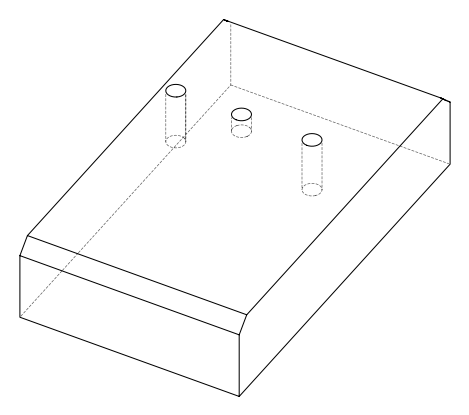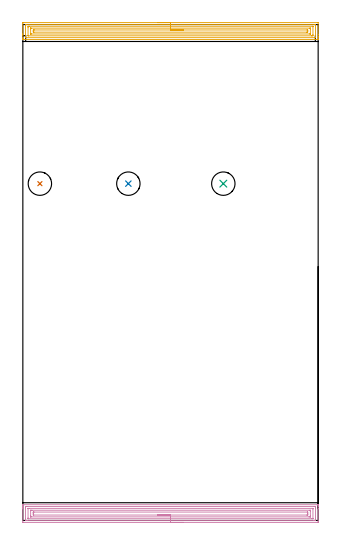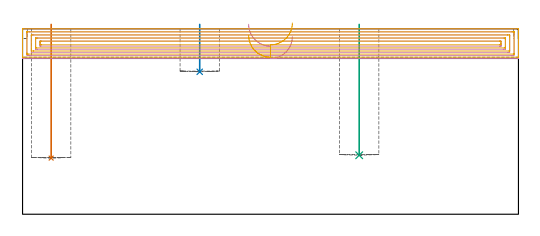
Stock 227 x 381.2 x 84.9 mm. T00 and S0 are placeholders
(PLAN: 5 operations, 1 tool changes, 19.3 min)
(1 INDEXABLE_INSERT_DRILL_BLIND_HOLE_FROM_SOLID | STEP1POCKET | NXT0302_007 | 0.25 min | 14988 mm3)
(2 INDEXABLE_INSERT_DRILL_BLIND_HOLE_FROM_SOLID_1 | STEP1POCKET_1 | NXT0302_007 | 0.09 min | 4951 mm3)
(3 INDEXABLE_INSERT_DRILL_BLIND_HOLE_FROM_SOLID_2 | STEP1POCKET_2 | NXT0302_007 | 0.24 min | 14658 mm3)
(4 AREA_MILL | FG_CHAMFER_SURFACE | UGT0205_001 | 9.37 min | 20992 mm3)
(5 AREA_MILL_1 | FG_CHAMFER_SURFACE_1 | UGT0205_001 | 9.33 min | 19180 mm3)
(TOOL NXT0302_007 | Index. Insert Drill 18mm [880-D1800L25-05] | D18 PA176 FL90 Z2)
(TOOL UGT0205_001 | Chamfer Mill 20 x 3 x 45 deg. | D20 FL50 Z2)
(OP 1 INDEXABLE_INSERT_DRILL_BLIND_HOLE_FROM_SOLID)
G17 G21 G94 G90
T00 M6
G54
G17 G0 G90 X13.1 Y258.9 S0 M3
G43 Z94.9 H1
G94 G81 G98 Z25.7 F250. R86.9
G80
M5
M2
(OP 2 INDEXABLE_INSERT_DRILL_BLIND_HOLE_FROM_SOLID_1)
G17 G21 G94 G90
T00 M6
G54
G17 G0 G90 X81.1 Y258.9 S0 M3
G43 Z94.9 H1
G94 G81 G98 Z65.2 F250. R86.9
G80
M5
M2
(OP 3 INDEXABLE_INSERT_DRILL_BLIND_HOLE_FROM_SOLID_2)
G17 G21 G94 G90
T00 M6
G54
G17 G0 G90 X154.1 Y258.9 S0 M3
G43 Z94.9 H1
G94 G81 G98 Z27. F250. R86.9
G80
M5
M2
(OP 4 AREA_MILL)
G17 G21 G94 G90
T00 M6
G54
G17 G0 G90 X123.5 Y-1.5 S1061 M3
G43 Z94.9 H0
Z81.3
G94 G1 X123.462 Z80.428 F250.
X123.348 Z79.563
X123.159 Z78.712
X122.897 Z77.88
X122.563 Z77.074
X122.16 Z76.3
X121.691 Z75.564
X121.16 Z74.872
X120.571 Z74.229
X119.928 Z73.64
X119.236 Z73.108
X118.5 Z72.64
X117.726 Z72.237
X116.92 Z71.903
X116.088 Z71.641
X115.236 Z71.452
X114.372 Z71.338
X113.5 Z71.3
X0.605
X0.282 Y-1.497 Z71.301
X0.01 Y-1.492 Z71.306
X0. Y-1.216 Z71.581
Y8.86 Z81.654
Y9.432 Z82.229
Y9.75 Z82.546
Y10.322 Z83.119
Y10.64 Z83.435
Y11.274 Z84.074
Y11.693 Z84.493
X0.006 Y12.057 Z84.848
X0.01 Y12.097 Z84.888
X0.159 Y12.1 Z84.9
X226.841
X226.99 Y12.097 Z84.888
X226.994 Y12.057 Z84.848
X227. Y11.693 Z84.492
Y11.275 Z84.074
Y10.64 Z83.435
Y9.432 Z82.229
Y8.86 Z81.654
Y-0.93 Z71.868
X226.998 Y-1.218 Z71.58
X226.99 Y-1.492 Z71.306
X226.716 Y-1.499 Z71.299
X113.5 Y-1.5 Z71.3
Y-0.086 Z72.714
X3.283
X2.433 Y-0.083 Z72.717
X2.39 Y-0.08 Z72.72
X2.01 Y-0.04 Z72.76
X2.003 Y0.347 Z73.147
X2.001 Y0.85 Z73.65
X2. Y1.239 Z74.039
X2.001 Y9.75 Z82.55
X2.002 Y10.137 Z82.937
X2.01 Y10.64 Z83.44
X2.35 Y10.68 Z83.48
X2.39 Y10.682 Z83.482
X3.237 Y10.686 Z83.486
X3.283
X223.717
X224.567 Y10.683 Z83.483
X224.61 Y10.68 Z83.48
X224.99 Y10.64 Z83.44
X224.997 Y10.253 Z83.053
X224.999 Y9.75 Z82.55
X225. Y9.361 Z82.161
X224.999 Y0.85 Z73.65
X224.998 Y0.463 Z73.263
X224.99 Y-0.04 Z72.76
X224.65 Y-0.08 Z72.72
X224.61 Y-0.082 Z72.718
X223.763 Y-0.086 Z72.714
X223.717
X113.5
Y1.328 Z74.128
X4.175 Y1.329 Z74.129
X4.038 Y1.33 Z74.13
X4.015 Y1.332 Z74.132
X4.011 Y1.334 Z74.134
X4.007 Y1.356 Z74.156
X4.002 Y1.449 Z74.249
X4. Y1.915 Z74.715
X4.001 Y9.033 Z81.833
X4.007 Y9.209 Z82.009
X4.01 Y9.256 Z82.056
X4.025 Y9.265 Z82.065
X4.072 Y9.267 Z82.067
X4.175 Y9.269 Z82.069
X4.655 Y9.271 Z82.071
X5.068 Y9.272 Z82.072
X222.825 Y9.271 Z82.071
X222.962 Y9.27 Z82.07
X222.984 Y9.268 Z82.068
X222.989 Y9.266 Z82.066
X222.993 Y9.244 Z82.044
X222.998 Y9.151 Z81.951
X222.999 Y9.034 Z81.834
X223. Y8.86 Z81.66
X222.999 Y1.567 Z74.367
X222.993 Y1.391 Z74.191
X222.99 Y1.344 Z74.144
X222.975 Y1.335 Z74.135
X222.928 Y1.333 Z74.133
X222.825 Y1.331 Z74.131
X222.345 Y1.329 Z74.129
X221.932 Y1.328 Z74.128
X113.5
Y2.743 Z75.543
X6.739
X6.056 Y2.748 Z75.548
X6.019 Y2.749 Z75.549
X6.01 Y2.756 Z75.556
X6.007 Y2.778 Z75.578
X6.003 Y2.878 Z75.678
X6.001 Y3.079 Z75.879
X6. Y3.48 Z76.28
X6.001 Y7.505 Z80.305
X6.003 Y7.717 Z80.517
X6.007 Y7.823 Z80.623
X6.01 Y7.846 Z80.646
X6.024 Y7.851 Z80.651
X6.077 Y7.853 Z80.653
X6.852 Y7.857 Z80.657
X6.965
X220.261
X220.944 Y7.852 Z80.652
X220.981 Y7.851 Z80.651
X220.99 Y7.844 Z80.644
X220.993 Y7.822 Z80.622
X220.997 Y7.722 Z80.522
X220.999 Y7.521 Z80.321
X221. Y7.12 Z79.92
Y3.56 Z76.36
X220.999 Y3.095 Z75.895
X220.997 Y2.883 Z75.683
X220.993 Y2.777 Z75.577
X220.99 Y2.754 Z75.554
X220.976 Y2.749 Z75.549
X220.923 Y2.747 Z75.547
X220.147 Y2.743 Z75.543
X220.035
X113.5
Y4.157 Z76.957
X8.383
X8.214 Y4.159 Z76.959
X8.08 Y4.164 Z76.964
X8.01 Y4.168 Z76.968
X8.007 Y4.199 Z76.999
X8.003 Y4.41 Z77.21
X8. Y5.045 Z77.845
Y5.3 Z78.1
Y5.935 Z78.735
X8.002 Y6.19 Z78.99
X8.005 Y6.349 Z79.149
X8.01 Y6.426 Z79.226
X8.018 Y6.436 Z79.236
X8.058 Y6.439 Z79.239
X8.13 Y6.442 Z79.242
X8.384 Y6.443 Z79.243
X8.637
X218.616
X218.786 Y6.441 Z79.241
X218.92 Y6.436 Z79.236
X218.99 Y6.432 Z79.232
X218.993 Y6.401 Z79.201
X218.997 Y6.19 Z78.99
X219. Y5.554 Z78.354
Y5.3 Z78.1
Y4.664 Z77.464
X218.998 Y4.41 Z77.21
X218.995 Y4.251 Z77.051
X218.99 Y4.174 Z76.974
X218.982 Y4.164 Z76.964
X218.942 Y4.161 Z76.961
X218.87 Y4.158 Z76.958
X218.616 Y4.157 Z76.957
X218.363
X113.5
X112.628 Z76.995
X111.763 Z77.109
X110.912 Z77.298
X110.08 Z77.56
X109.274 Z77.894
X108.5 Z78.297
X107.764 Z78.765
X107.072 Z79.296
X106.429 Z79.886
X105.84 Z80.529
X105.308 Z81.221
X104.84 Z81.957
X104.437 Z82.731
X104.103 Z83.537
X103.841 Z84.369
X103.652 Z85.22
X103.538 Z86.085
X103.5 Z86.957
G0 Z94.9
M5
M2
(OP 5 AREA_MILL_1)
G17 G21 G94 G90
T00 M6
G54
G17 G0 G90 X103.5 Y382.7 S1061 M3
G43 Z94.9 H0
Z81.9
G94 G1 X103.538 Z81.029 F250.
X103.652 Z80.164
X103.841 Z79.312
X104.103 Z78.48
X104.437 Z77.674
X104.84 Z76.9
X105.308 Z76.164
X105.84 Z75.472
X106.429 Z74.829
X107.072 Z74.24
X107.764 Z73.709
X108.5 Z73.24
X109.274 Z72.837
X110.08 Z72.503
X110.912 Z72.241
X111.764 Z72.052
X112.628 Z71.938
X113.5 Z71.9
X226.395
X226.916 Y382.694 Z71.904
X226.99 Y382.691 Z71.906
X227. Y382.611 Z71.986
Y373.573 Z81.022
Y372.134 Z82.463
Y370.946 Z83.649
Y369.964 Z84.635
X226.997 Y369.829 Z84.763
X226.99 Y369.702 Z84.888
X226.841 Y369.7 Z84.9
X0.159
X0.01 Y369.702 Z84.888
X0.003 Y369.829 Z84.763
X0. Y369.964 Z84.635
Y370.321 Z84.278
Y370.946 Z83.649
Y373.01 Z81.588
Y373.573 Z81.022
Y374.031 Z80.564
Y382.33 Z72.268
X0.004 Y382.615 Z71.982
X0.01 Y382.692 Z71.905
X0.089 Y382.699 Z71.899
X0.605 Y382.7 Z71.9
X113.5
Y381.286 Z73.314
X224.61 Y381.285 Z73.315
X224.782
X224.954 Y381.281 Z73.319
X224.989 Y381.279 Z73.321
X224.994 Y381.255 Z73.345
X224.997 Y381.228 Z73.372
X225. Y381.071 Z73.529
X224.999 Y371.311 Z83.289
X224.996 Y371.209 Z83.391
X224.99 Y371.142 Z83.458
X224.984 Y371.12 Z83.48
X224.969 Y371.119 Z83.481
X224.61 Y371.115 Z83.485
X224.438 Y371.114 Z83.486
X2.39
X2.218 Y371.115 Z83.485
X2.046 Y371.119 Z83.481
X2.011 Y371.121 Z83.479
X2.006 Y371.145 Z83.455
X2.003 Y371.172 Z83.428
X2. Y371.329 Z83.271
X2.001 Y381.089 Z73.511
X2.004 Y381.191 Z73.409
X2.01 Y381.258 Z73.342
X2.016 Y381.279 Z73.321
X2.031 Y381.281 Z73.319
X2.39 Y381.285 Z73.315
X2.562 Y381.286 Z73.314
X113.5
Y379.871 Z74.729
X222.653
X222.825 Y379.869 Z74.731
X222.987 Y379.865 Z74.735
X222.995 Y379.703 Z74.897
X222.999 Y379.532 Z75.068
X223. Y373.401 Z81.199
X222.993 Y372.697 Z81.903
X222.99 Y372.535 Z82.065
X222.825 Y372.533 Z82.067
X222.104 Y372.529 Z82.071
X221.932 Y372.528 Z82.072
X4.347 Y372.529 Z82.071
X4.175 Y372.531 Z82.069
X4.013 Y372.535 Z82.065
X4.005 Y372.697 Z81.903
X4.001 Y372.868 Z81.732
X4. Y378.999 Z75.601
X4.007 Y379.703 Z74.897
X4.01 Y379.864 Z74.736
X4.175 Y379.867 Z74.733
X4.896 Y379.871 Z74.729
X5.068
X113.5
Y378.457 Z76.143
X220.524
X220.87 Y378.456 Z76.144
X220.931 Y378.454 Z76.146
X220.988 Y378.451 Z76.149
X220.992 Y378.365 Z76.235
X221. Y377.991 Z76.609
Y377.951 Z76.649
Y374.449 Z80.151
X220.997 Y374.03 Z80.57
X220.994 Y373.979 Z80.621
X220.991 Y373.957 Z80.643
X220.97 Y373.95 Z80.65
X220.835 Y373.946 Z80.654
X220.662 Y373.943 Z80.657
X6.476
X6.13 Y373.944 Z80.656
X6.069 Y373.946 Z80.654
X6.012 Y373.949 Z80.651
X6.008 Y374.035 Z80.565
X6. Y374.409 Z80.191
Y377.951 Z76.649
X6.003 Y378.369 Z76.231
X6.006 Y378.421 Z76.179
X6.009 Y378.443 Z76.157
X6.03 Y378.45 Z76.15
X6.165 Y378.454 Z76.146
X6.338 Y378.456 Z76.144
X113.5 Y378.457 Z76.143
Y377.043 Z77.557
X218.396
X218.798 Y377.039 Z77.561
X218.989 Y377.036 Z77.564
X218.992 Y376.925 Z77.675
X218.999 Y376.451 Z78.149
Y376.2 Z78.4
X218.997 Y375.578 Z79.022
X218.99 Y375.373 Z79.227
X218.792 Y375.364 Z79.236
X218.363 Y375.357 Z79.243
X218.329
X8.604
X8.202 Y375.361 Z79.239
X8.011 Y375.364 Z79.236
X8.008 Y375.475 Z79.125
X8.001 Y375.949 Z78.651
Y376.2 Z78.4
X8.003 Y376.822 Z77.778
X8.01 Y377.027 Z77.573
X8.208 Y377.036 Z77.564
X8.637 Y377.043 Z77.557
X8.671
X113.5
X114.372 Z77.595
X115.236 Z77.709
X116.088 Z77.898
X116.92 Z78.16
X117.726 Z78.494
X118.5 Z78.897
X119.236 Z79.365
X119.928 Z79.897
X120.571 Z80.486
X121.16 Z81.129
X121.692 Z81.821
X122.16 Z82.557
X122.563 Z83.331
X122.897 Z84.137
X123.159 Z84.969
X123.348 Z85.82
X123.462 Z86.685
X123.5 Z87.557
G0 Z94.9
M5
M2
